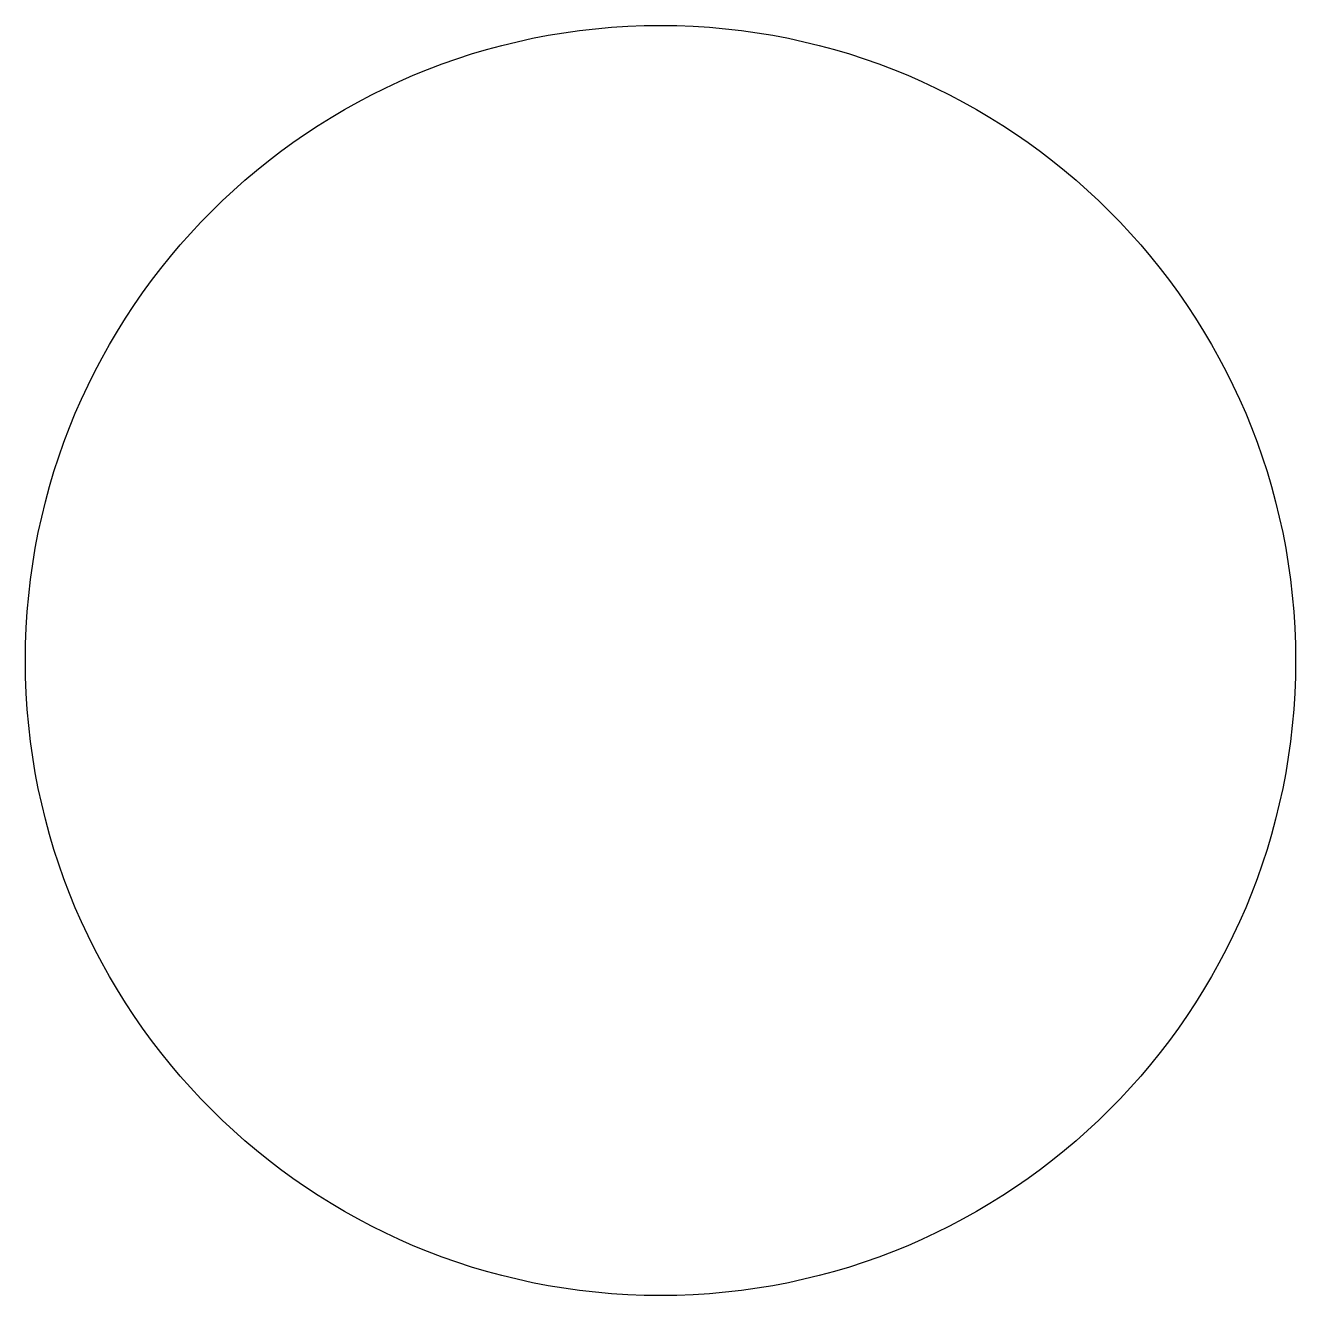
# Model space of a CAD drawing. Header units: millimetres. Extents: x -12.7 to 12.7, y -12.7 to 12.7.
import ezdxf

# ---------------------------------------------------------------- set-up
doc = ezdxf.new("R2010")
doc.units = ezdxf.units.MM
doc.header["$MEASUREMENT"] = 0

msp = doc.modelspace()

# ---------------------------------------------------------------- linework, layer by layer
msp.add_circle((0, 0), 12.7)

doc.saveas('drawing.dxf')
